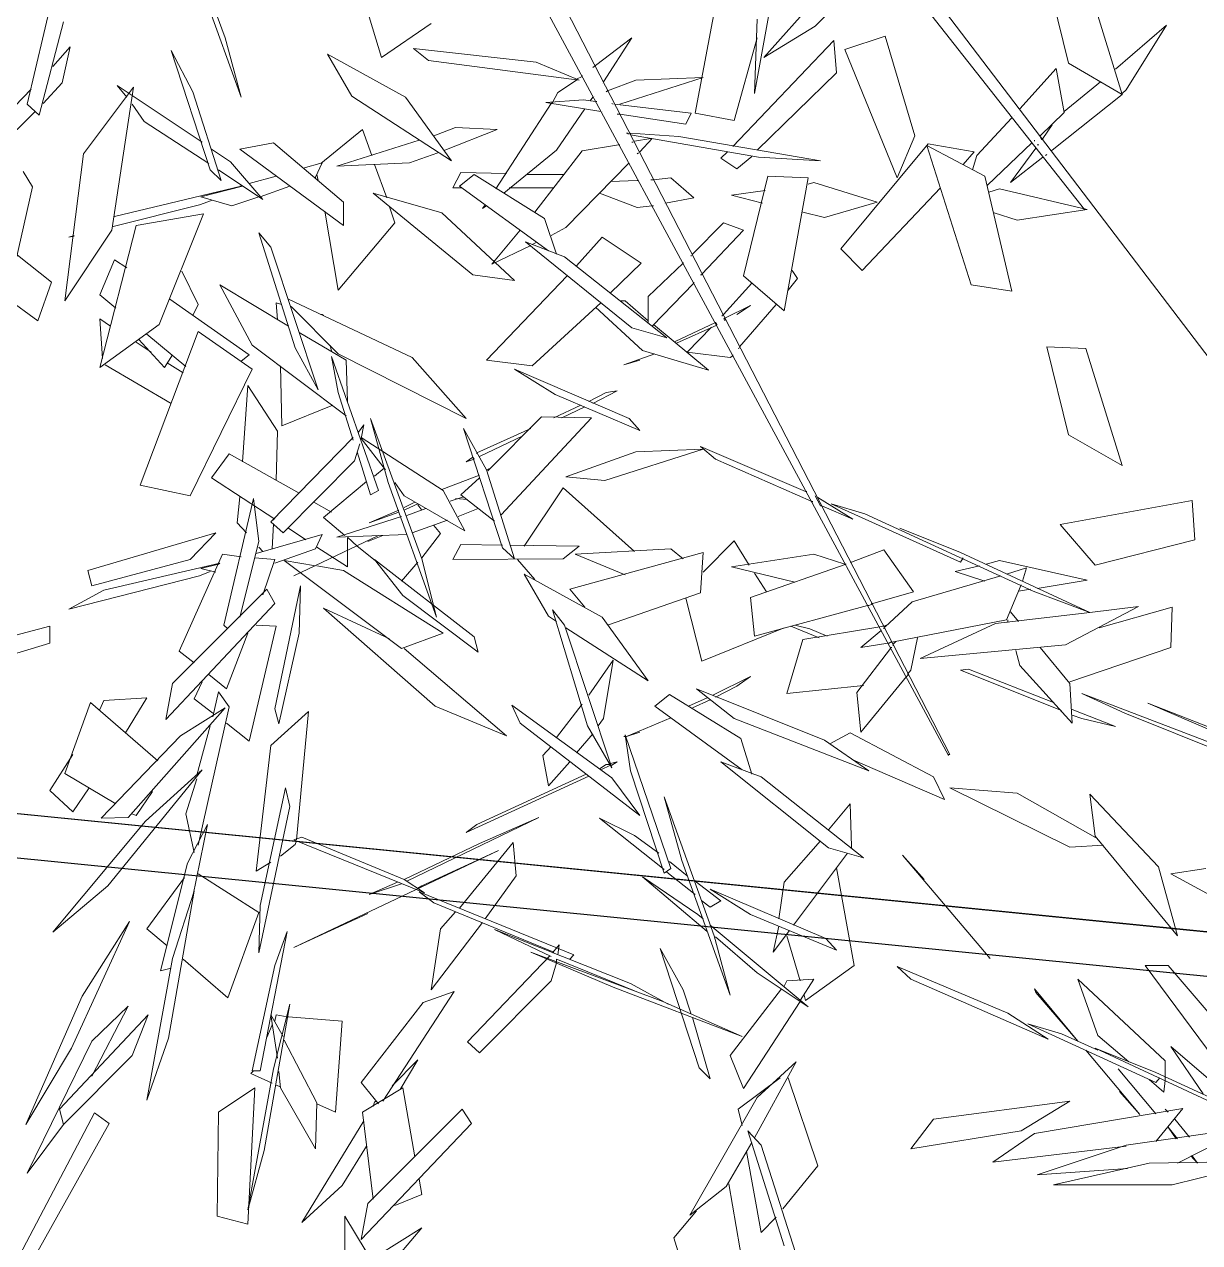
# Model space of a CAD drawing. Header units: metres. Extents: x 42 to 199, y -121 to 268.
# Drawn here: x 81.3344 to 81.7355, y -81.5068 to -81.0911 of the extents above; entities that cross this region are included whole.
import ezdxf

# ---------------------------------------------------------------- set-up
doc = ezdxf.new("R2010")
doc.units = ezdxf.units.M
doc.header["$LTSCALE"] = 0.3
doc.layers.get('0').update_dxf_attribs({"color": 8})
for name, color, linetype in [('A-ELEVATION 3', 8, 'Continuous'), ('A-Site Boundary', 8, 'Continuous'), ('A-Wall-Full', 8, 'Continuous'), ('A-Wall-Plst', 8, 'Continuous')]:
    doc.layers.add(name, color=color, linetype=linetype)
for name, color, linetype, lineweight in [('A-Hatch', 8, 'Continuous', 9), ('A-LANDSCAPE', 8, 'Continuous', 5), ('DA HOUSE ARCH LAYOUT', 8, 'Continuous', 9)]:
    doc.layers.add(name, color=color, linetype=linetype, lineweight=lineweight)

# ---------------------------------------------------------------- blocks, each defined once
blk = doc.blocks.new('zw$195B-flat-1-flat-1-flat-1-flat-1-flat-1-flat-1')
at = {"layer": 'A-Site Boundary', "color": 8, "ltscale": 0.6}
blk.add_lwpolyline([(30.7198, 5.17804), (30.02746, -1.78642), (29.36946, -8.40555), (28.85196, -13.61123), (28.71462, -14.99285), (28.50631, -17.08827), (28.29041, -19.26011), (28.15672, -20.60494), (28.03418, -21.83759), (27.74392, -24.75748), (27.43355, -27.87956), (27.2583, -29.64247), (26.94547, -32.78935), (26.61948, -36.06862), (26.31954, -39.08585), (-6.72172, -34.54803), (-6.36729, -30.48613), (-5.69093, -22.73467), (-5.04149, -15.2918), (-4.32203, -7.04643), (-3.71863, -0.1311), (-3.22258, 5.55382)], dxfattribs=at)
blk = doc.blocks.new('02PTRX29')
at = {"color": 8, "linetype": 'Continuous', "transparency": 33554572}
for p, q in [((-0.16889, -0.31994), (-0.08179, -0.1508)), ((-0.07704, -0.15016), (-0.1687, -0.32006)), ((-0.0668, -0.21898), (-0.05958, -0.19937)), ((-0.16168, -0.20545), (-0.14991, -0.21734)), ((-0.16116, -0.20596), (-0.22221, -0.28616)), ((-0.15978, -0.20747), (-0.18786, -0.24315)), ((-0.1427, -0.22177), (-0.15655, -0.20621)), ((-0.13302, -0.22961), (-0.1372, -0.20734)), ((-0.06224, -0.20836), (-0.06907, -0.22733)), ((-0.19318, -0.22695), (-0.18805, -0.21038)), ((-0.18255, -0.21013), (-0.18559, -0.22253)), ((-0.0389, -0.22834), (-0.04308, -0.21063)), ((-0.08881, -0.22177), (-0.08577, -0.21152)), ((-0.14384, -0.21329), (-0.14137, -0.22683)), ((-0.19944, -0.21721), (-0.19223, -0.22341)), ((-0.19944, -0.21721), (-0.19374, -0.22632)), ((-0.14991, -0.21734), (-0.1427, -0.22177)), ((-0.14137, -0.22683), (-0.14175, -0.21633)), ((-0.09583, -0.21696), (-0.08881, -0.22177)), ((-0.04402, -0.21671), (-0.04061, -0.22986)), ((-0.16395, -0.23277), (-0.15978, -0.21873)), ((-0.15978, -0.21873), (-0.15409, -0.22063)), ((-0.15257, -0.21936), (-0.15295, -0.22392)), ((-0.13834, -0.23429), (-0.15257, -0.21936)), ((-0.13852, -0.23062), (-0.14175, -0.21898)), ((-0.1241, -0.21898), (-0.11898, -0.2229)), ((-0.12012, -0.22518), (-0.1241, -0.21898)), ((-0.06907, -0.22733), (-0.0668, -0.21898)), ((-0.15409, -0.22063), (-0.16149, -0.23872)), ((-0.11063, -0.2224), (-0.09336, -0.2205)), ((-0.09336, -0.2205), (-0.09545, -0.22215)), ((-0.09222, -0.22733), (-0.08122, -0.22126)), ((-0.08463, -0.22721), (-0.08122, -0.22126)), ((-0.06471, -0.23758), (-0.05921, -0.22075)), ((-0.06224, -0.22657), (-0.05921, -0.22075)), ((-0.04251, -0.22303), (-0.04497, -0.22025)), ((-0.04497, -0.22025), (-0.04383, -0.22531)), ((-0.18559, -0.22253), (-0.19318, -0.22695)), ((-0.11898, -0.2229), (-0.11879, -0.22303)), ((-0.11879, -0.22303), (-0.1186, -0.22316)), ((-0.1167, -0.22493), (-0.09545, -0.22215)), ((-0.1167, -0.22493), (-0.11063, -0.2224)), ((-0.18388, -0.22328), (-0.18502, -0.22948)), ((-0.17875, -0.22898), (-0.18388, -0.22328)), ((-0.15295, -0.22392), (-0.14175, -0.2348)), ((-0.1224, -0.22834), (-0.13416, -0.22455)), ((-0.13416, -0.22455), (-0.12467, -0.22493)), ((-0.11708, -0.2243), (-0.11708, -0.2243)), ((-0.11708, -0.2243), (-0.11708, -0.22442)), ((-0.11708, -0.22442), (-0.11632, -0.2248)), ((-0.11632, -0.2248), (-0.11632, -0.22493)), ((-0.19374, -0.22632), (-0.19318, -0.22683)), ((-0.18502, -0.22936), (-0.19014, -0.22518)), ((-0.12467, -0.22493), (-0.12069, -0.22645)), ((-0.12069, -0.22645), (-0.1205, -0.22657)), ((-0.11993, -0.22543), (-0.11993, -0.22543)), ((-0.11632, -0.22493), (-0.11367, -0.2267)), ((-0.05161, -0.22569), (-0.06357, -0.23366)), ((-0.04687, -0.2353), (-0.05389, -0.22594)), ((-0.05086, -0.24606), (-0.05389, -0.22594)), ((-0.05161, -0.22569), (-0.05294, -0.22733)), ((-0.04118, -0.22822), (-0.04383, -0.22531)), ((-0.03207, -0.23391), (-0.03947, -0.22619)), ((-0.19318, -0.22683), (-0.19318, -0.22695)), ((-0.19318, -0.22695), (-0.18331, -0.2348)), ((-0.12145, -0.22834), (-0.12126, -0.22822)), ((-0.1205, -0.22657), (-0.1205, -0.22657)), ((-0.11196, -0.22809), (-0.11974, -0.22936)), ((-0.11917, -0.22797), (-0.11917, -0.22797)), ((-0.11917, -0.22797), (-0.11898, -0.22797)), ((-0.11898, -0.22797), (-0.11727, -0.22771)), ((-0.11879, -0.22721), (-0.11879, -0.22721)), ((-0.11822, -0.22784), (-0.1186, -0.22733)), ((-0.11727, -0.22771), (-0.11196, -0.22809)), ((-0.11367, -0.2267), (-0.11291, -0.22809)), ((-0.11291, -0.22809), (-0.11272, -0.22822)), ((-0.11272, -0.22822), (-0.10494, -0.24024)), ((-0.08463, -0.22721), (-0.09868, -0.23631)), ((-0.09868, -0.23631), (-0.09222, -0.22733)), ((-0.06623, -0.2391), (-0.06224, -0.22657)), ((-0.18502, -0.22948), (-0.1816, -0.23277)), ((-0.17875, -0.2291), (-0.17875, -0.22898)), ((-0.17875, -0.2291), (-0.17875, -0.2291)), ((-0.17799, -0.22986), (-0.17799, -0.22986)), ((-0.13852, -0.23062), (-0.13302, -0.22961)), ((-0.12164, -0.22834), (-0.13245, -0.22961)), ((-0.13245, -0.22961), (-0.13169, -0.23113)), ((-0.13169, -0.23113), (-0.1224, -0.22974)), ((-0.1224, -0.22974), (-0.12221, -0.22974)), ((-0.12221, -0.22974), (-0.12202, -0.22974)), ((-0.11993, -0.22936), (-0.11993, -0.22936)), ((-0.11348, -0.2348), (-0.11746, -0.22898)), ((-0.0537, -0.22834), (-0.05541, -0.23075)), ((-0.04061, -0.22986), (-0.0389, -0.22834)), ((-0.04004, -0.22936), (-0.03378, -0.23556)), ((-0.18198, -0.23315), (-0.18331, -0.23125)), ((-0.17268, -0.23556), (-0.17762, -0.23024)), ((-0.10513, -0.23189), (-0.09924, -0.23163)), ((-0.09924, -0.23163), (-0.09621, -0.23277)), ((-0.06452, -0.23669), (-0.05541, -0.23075)), ((-0.18198, -0.23328), (-0.18198, -0.23315)), ((-0.18179, -0.23328), (-0.18198, -0.23328)), ((-0.1816, -0.2329), (-0.18179, -0.23328)), ((-0.1816, -0.23277), (-0.1816, -0.2329)), ((-0.16149, -0.23872), (-0.16395, -0.23277)), ((-0.13074, -0.2329), (-0.15067, -0.23631)), ((-0.14194, -0.23581), (-0.12391, -0.23265)), ((-0.12391, -0.23239), (-0.13074, -0.2329)), ((-0.12695, -0.23315), (-0.12524, -0.23505)), ((-0.12676, -0.23315), (-0.12448, -0.23353)), ((-0.12391, -0.23265), (-0.12391, -0.23239)), ((-0.12372, -0.23252), (-0.12353, -0.23252)), ((-0.12353, -0.23252), (-0.12353, -0.23239)), ((-0.12353, -0.23239), (-0.12334, -0.23239)), ((-0.09773, -0.2348), (-0.10513, -0.23189)), ((-0.08615, -0.23189), (-0.08748, -0.23556)), ((-0.08027, -0.23669), (-0.08615, -0.23189)), ((-0.18331, -0.2348), (-0.18312, -0.23492)), ((-0.18312, -0.23492), (-0.18312, -0.23492)), ((-0.18141, -0.23404), (-0.18122, -0.23404)), ((-0.18103, -0.23454), (-0.17743, -0.23935)), ((-0.18084, -0.23353), (-0.18084, -0.2334)), ((-0.18046, -0.23378), (-0.1742, -0.23973)), ((-0.17382, -0.23847), (-0.16566, -0.23416)), ((-0.1723, -0.23505), (-0.16585, -0.23391)), ((-0.17078, -0.23682), (-0.1723, -0.23505)), ((-0.16566, -0.23416), (-0.17192, -0.25377)), ((-0.16585, -0.23391), (-0.15352, -0.24871)), ((-0.13663, -0.23593), (-0.13758, -0.23505)), ((-0.1241, -0.23366), (-0.12429, -0.23366)), ((-0.12221, -0.23404), (-0.1224, -0.23404)), ((-0.1224, -0.23404), (-0.1224, -0.23404)), ((-0.11708, -0.23492), (-0.12221, -0.23404)), ((-0.11044, -0.24353), (-0.11708, -0.23492)), ((-0.10608, -0.24087), (-0.11348, -0.2348)), ((-0.09412, -0.2334), (-0.08255, -0.23707)), ((-0.08349, -0.24213), (-0.07363, -0.23378)), ((-0.06888, -0.23467), (-0.08349, -0.24542)), ((-0.07363, -0.23378), (-0.06888, -0.23467)), ((-0.0649, -0.23467), (-0.06755, -0.23644)), ((-0.18255, -0.23543), (-0.18236, -0.23556)), ((-0.18198, -0.23581), (-0.17743, -0.23935)), ((-0.17211, -0.23758), (-0.17268, -0.23556)), ((-0.14194, -0.23581), (-0.15067, -0.23631)), ((-0.14099, -0.23568), (-0.1389, -0.23745)), ((-0.1389, -0.23745), (-0.13663, -0.23593)), ((-0.12486, -0.2353), (-0.12505, -0.23518)), ((-0.12372, -0.23657), (-0.1148, -0.24568)), ((-0.12372, -0.23657), (-0.12372, -0.23657)), ((-0.09279, -0.23657), (-0.09678, -0.23518)), ((-0.08255, -0.23707), (-0.09279, -0.23657)), ((-0.08046, -0.23657), (-0.07951, -0.23859)), ((-0.08046, -0.23657), (-0.0778, -0.23733)), ((-0.06755, -0.23644), (-0.07211, -0.24175)), ((-0.04687, -0.2353), (-0.04421, -0.25605)), ((-0.17382, -0.23847), (-0.17762, -0.25466)), ((-0.14896, -0.23872), (-0.14327, -0.23847)), ((-0.13985, -0.25251), (-0.14327, -0.23847)), ((-0.11462, -0.23821), (-0.1093, -0.23821)), ((-0.1019, -0.23821), (-0.11177, -0.24441)), ((-0.1, -0.23796), (-0.10646, -0.23809)), ((-0.09981, -0.23986), (-0.1019, -0.23821)), ((-0.09886, -0.24011), (-0.1, -0.23796)), ((-0.08786, -0.23682), (-0.08957, -0.2415)), ((-0.07989, -0.2391), (-0.0797, -0.23821)), ((-0.07021, -0.23948), (-0.07401, -0.23847)), ((-0.07211, -0.24175), (-0.06585, -0.23758)), ((-0.06471, -0.23758), (-0.06623, -0.2391)), ((-0.03966, -0.23998), (-0.03833, -0.23783)), ((-0.17591, -0.24024), (-0.18824, -0.24315)), ((-0.17591, -0.24024), (-0.17439, -0.24074)), ((-0.15655, -0.25175), (-0.16756, -0.24011)), ((-0.15864, -0.24213), (-0.14972, -0.23935)), ((-0.14972, -0.23935), (-0.14896, -0.2396)), ((-0.14555, -0.25744), (-0.14896, -0.23872)), ((-0.13283, -0.2415), (-0.12961, -0.23872)), ((-0.12961, -0.23872), (-0.12714, -0.23897)), ((-0.12714, -0.23897), (-0.12695, -0.23897)), ((-0.12695, -0.23897), (-0.12676, -0.23897)), ((-0.12505, -0.2391), (-0.12505, -0.2391)), ((-0.12505, -0.2391), (-0.12486, -0.2391)), ((-0.12486, -0.2391), (-0.12107, -0.23922)), ((-0.10683, -0.24011), (-0.1131, -0.24011)), ((-0.11234, -0.24897), (-0.09981, -0.23986)), ((-0.10494, -0.24011), (-0.10494, -0.24011)), ((-0.10019, -0.24011), (-0.09886, -0.24011)), ((-0.07951, -0.23859), (-0.07951, -0.23872)), ((-0.0759, -0.23986), (-0.07173, -0.24137)), ((-0.06338, -0.24137), (-0.06926, -0.23986)), ((-0.06926, -0.23986), (-0.06907, -0.23986)), ((-0.06907, -0.23986), (-0.05124, -0.24416)), ((-0.06888, -0.23986), (-0.06907, -0.23986)), ((-0.03966, -0.23998), (-0.0353, -0.25934)), ((-0.14289, -0.24049), (-0.13815, -0.24112)), ((-0.13815, -0.24112), (-0.14251, -0.24226)), ((-0.13283, -0.2415), (-0.12885, -0.24226)), ((-0.11955, -0.24087), (-0.12486, -0.24289)), ((-0.08767, -0.24087), (-0.10171, -0.25238)), ((-0.09735, -0.24365), (-0.08767, -0.24087)), ((-0.07173, -0.24137), (-0.07154, -0.24137)), ((-0.07154, -0.24137), (-0.06774, -0.24264)), ((-0.06774, -0.24264), (-0.06338, -0.24137)), ((-0.0649, -0.24188), (-0.06319, -0.24251)), ((-0.18824, -0.24315), (-0.17837, -0.24466)), ((-0.17837, -0.24466), (-0.17515, -0.24365)), ((-0.15124, -0.24428), (-0.15864, -0.24213)), ((-0.1482, -0.24353), (-0.15124, -0.24428)), ((-0.12866, -0.24226), (-0.12866, -0.24226)), ((-0.12695, -0.24264), (-0.12714, -0.24264)), ((-0.12486, -0.24289), (-0.12695, -0.24264)), ((-0.10759, -0.25314), (-0.09735, -0.24365)), ((-0.10361, -0.24264), (-0.10304, -0.24302)), ((-0.10304, -0.24302), (-0.10342, -0.24251)), ((-0.08995, -0.24277), (-0.09071, -0.24504)), ((-0.08349, -0.24213), (-0.08349, -0.24542)), ((-0.08274, -0.25453), (-0.08084, -0.2434)), ((-0.05105, -0.24555), (-0.06319, -0.24251)), ((-0.13701, -0.24504), (-0.13985, -0.24606)), ((-0.13701, -0.24504), (-0.13264, -0.24947)), ((-0.11177, -0.24441), (-0.11348, -0.24947)), ((-0.09071, -0.24504), (-0.08274, -0.25453)), ((-0.06376, -0.24378), (-0.05427, -0.24542)), ((-0.06376, -0.24378), (-0.0575, -0.25934)), ((-0.13397, -0.25225), (-0.13985, -0.24606)), ((-0.11993, -0.24707), (-0.12543, -0.25074)), ((-0.11993, -0.24707), (-0.11632, -0.25112)), ((-0.1148, -0.24568), (-0.11272, -0.24681)), ((-0.10437, -0.25086), (-0.10835, -0.24606)), ((-0.07666, -0.26263), (-0.07154, -0.24643)), ((-0.07154, -0.24643), (-0.07325, -0.24846)), ((-0.04915, -0.26541), (-0.05427, -0.24542)), ((-0.04421, -0.25605), (-0.05086, -0.24606)), ((-0.04554, -0.24681), (-0.04478, -0.24707)), ((-0.04554, -0.24694), (-0.04478, -0.24707)), ((-0.15352, -0.24871), (-0.15655, -0.25175)), ((-0.1241, -0.25984), (-0.10911, -0.2477)), ((-0.10911, -0.2477), (-0.11462, -0.24985)), ((-0.11063, -0.24783), (-0.11006, -0.24808)), ((-0.10987, -0.24821), (-0.10437, -0.25086)), ((-0.07325, -0.24846), (-0.07989, -0.26857)), ((-0.13245, -0.24972), (-0.13245, -0.2496)), ((-0.11462, -0.24985), (-0.12904, -0.26124)), ((-0.05124, -0.25023), (-0.05294, -0.25137)), ((-0.04915, -0.25516), (-0.05124, -0.25023)), ((-0.03757, -0.2496), (-0.04232, -0.25339)), ((-0.14668, -0.25175), (-0.14744, -0.25289)), ((-0.13397, -0.25238), (-0.13397, -0.25225)), ((-0.13131, -0.25074), (-0.13131, -0.25061)), ((-0.12638, -0.25542), (-0.13131, -0.25074)), ((-0.12107, -0.25491), (-0.12543, -0.25074)), ((-0.06072, -0.25187), (-0.063, -0.25656)), ((-0.17192, -0.25377), (-0.17762, -0.25466)), ((-0.14744, -0.25289), (-0.14612, -0.25453)), ((-0.13985, -0.25251), (-0.14555, -0.25744)), ((-0.13701, -0.25795), (-0.14099, -0.25352)), ((-0.13378, -0.25238), (-0.13397, -0.25238)), ((-0.13283, -0.25352), (-0.13283, -0.25339)), ((-0.13283, -0.25339), (-0.13283, -0.25339)), ((-0.12695, -0.25959), (-0.13283, -0.25352)), ((-0.11499, -0.25251), (-0.10361, -0.2644)), ((-0.10171, -0.25238), (-0.10759, -0.25314)), ((-0.06604, -0.25377), (-0.07571, -0.25959)), ((-0.07059, -0.26225), (-0.06604, -0.25377)), ((-0.04232, -0.25339), (-0.04042, -0.25883)), ((-0.12638, -0.25542), (-0.12638, -0.25921)), ((-0.05142, -0.25706), (-0.04915, -0.25516)), ((-0.04042, -0.25883), (-0.03605, -0.25567)), ((-0.14441, -0.25656), (-0.13928, -0.2625)), ((-0.1372, -0.25845), (-0.1408, -0.25668)), ((-0.1408, -0.25668), (-0.1389, -0.25795)), ((-0.12638, -0.25883), (-0.12315, -0.25605)), ((-0.11898, -0.25694), (-0.12562, -0.26301)), ((-0.12315, -0.25605), (-0.12258, -0.25605)), ((-0.11006, -0.26516), (-0.11974, -0.2563)), ((-0.09317, -0.26402), (-0.07571, -0.2558)), ((-0.07609, -0.25681), (-0.08274, -0.26351)), ((-0.07609, -0.25694), (-0.07609, -0.25694)), ((-0.07477, -0.25656), (-0.07401, -0.2563)), ((-0.07401, -0.2563), (-0.0742, -0.25871)), ((-0.05902, -0.2558), (-0.07021, -0.26364)), ((-0.06224, -0.25807), (-0.063, -0.25656)), ((-0.13701, -0.25858), (-0.1372, -0.25845)), ((-0.1372, -0.25883), (-0.1372, -0.25858)), ((-0.1372, -0.25858), (-0.13701, -0.25858)), ((-0.1372, -0.25883), (-0.1372, -0.25883)), ((-0.13682, -0.25807), (-0.13701, -0.25795)), ((-0.13682, -0.2582), (-0.13682, -0.25807)), ((-0.13606, -0.25934), (-0.13587, -0.25909)), ((-0.13587, -0.25909), (-0.13587, -0.25909)), ((-0.13587, -0.25909), (-0.13018, -0.26174)), ((-0.08065, -0.25807), (-0.08046, -0.25795)), ((-0.08046, -0.25795), (-0.08027, -0.25795)), ((-0.04915, -0.25858), (-0.05067, -0.25959)), ((-0.04953, -0.26415), (-0.04915, -0.25858)), ((-0.13606, -0.25947), (-0.13606, -0.25934)), ((-0.13606, -0.25934), (-0.13606, -0.25934)), ((-0.13037, -0.262), (-0.13606, -0.25947)), ((-0.1353, -0.25972), (-0.13188, -0.26326)), ((-0.13492, -0.26579), (-0.12714, -0.25934)), ((-0.1241, -0.25984), (-0.12904, -0.26124)), ((-0.07723, -0.26048), (-0.08387, -0.2644)), ((-0.063, -0.26035), (-0.07059, -0.26566)), ((-0.05484, -0.28198), (-0.063, -0.26035)), ((-0.06129, -0.26528), (-0.05579, -0.26073)), ((-0.0575, -0.25934), (-0.04915, -0.26541)), ((-0.18805, -0.26275), (-0.18255, -0.2625)), ((-0.18255, -0.2625), (-0.18559, -0.2749)), ((-0.08387, -0.27224), (-0.07059, -0.26225)), ((-0.08179, -0.26313), (-0.0816, -0.26225)), ((-0.05826, -0.26541), (-0.05465, -0.26149)), ((-0.05427, -0.26187), (-0.05636, -0.26326)), ((-0.19318, -0.2792), (-0.18805, -0.26275)), ((-0.13928, -0.26263), (-0.13909, -0.26275)), ((-0.13834, -0.26364), (-0.13834, -0.26364)), ((-0.13834, -0.26364), (-0.13834, -0.26377)), ((-0.13834, -0.26377), (-0.13796, -0.26402)), ((-0.13796, -0.26402), (-0.13188, -0.26326)), ((-0.12562, -0.26301), (-0.13492, -0.26579)), ((-0.12296, -0.26503), (-0.12733, -0.26351)), ((-0.08274, -0.26351), (-0.10076, -0.27262)), ((-0.10076, -0.27262), (-0.09317, -0.26402)), ((-0.08179, -0.26389), (-0.08843, -0.28274)), ((-0.08274, -0.26895), (-0.08179, -0.26389)), ((-0.07666, -0.26263), (-0.07989, -0.26857)), ((-0.07021, -0.26364), (-0.06907, -0.26453)), ((-0.05826, -0.26541), (-0.05939, -0.26364)), ((-0.12524, -0.2644), (-0.12296, -0.26503)), ((-0.10759, -0.26566), (-0.12372, -0.27262)), ((-0.11329, -0.26921), (-0.10759, -0.26566)), ((-0.10361, -0.2644), (-0.11006, -0.26516)), ((-0.08387, -0.2644), (-0.08406, -0.27022)), ((-0.07458, -0.26516), (-0.07477, -0.27363)), ((-0.07059, -0.26566), (-0.06186, -0.2835)), ((-0.06091, -0.26617), (-0.05864, -0.26478)), ((-0.05921, -0.27047), (-0.04991, -0.26503)), ((-0.12524, -0.27427), (-0.11329, -0.26921)), ((-0.1205, -0.26895), (-0.12202, -0.2687)), ((-0.12202, -0.2687), (-0.1186, -0.27047)), ((-0.11803, -0.27022), (-0.1205, -0.26895)), ((-0.08482, -0.27566), (-0.08274, -0.26895)), ((-0.0742, -0.27439), (-0.07002, -0.26794)), ((-0.07002, -0.26794), (-0.06926, -0.27869)), ((-0.11424, -0.2725), (-0.11746, -0.27098)), ((-0.1131, -0.2725), (-0.11689, -0.27072)), ((-0.07477, -0.27363), (-0.08198, -0.27072)), ((-0.12524, -0.27427), (-0.12372, -0.27262)), ((-0.11139, -0.27237), (-0.11841, -0.2725)), ((-0.11841, -0.2725), (-0.1057, -0.28616)), ((-0.1038, -0.27996), (-0.11139, -0.27237)), ((-0.08729, -0.27262), (-0.0945, -0.29236)), ((-0.08976, -0.2816), (-0.08729, -0.27262)), ((-0.10228, -0.27743), (-0.10987, -0.27401)), ((-0.10038, -0.27401), (-0.10589, -0.29084)), ((-0.10361, -0.27983), (-0.10038, -0.27401)), ((-0.08634, -0.27351), (-0.08596, -0.27541)), ((-0.08558, -0.27452), (-0.08634, -0.27351)), ((-0.07401, -0.28135), (-0.0742, -0.27439)), ((-0.18559, -0.2749), (-0.19318, -0.2792)), ((-0.10873, -0.27503), (-0.10266, -0.27794)), ((-0.09754, -0.28274), (-0.08596, -0.27528)), ((-0.08596, -0.27541), (-0.08938, -0.27983)), ((-0.08501, -0.27857), (-0.08577, -0.27616)), ((-0.08482, -0.27528), (-0.07325, -0.28717)), ((-0.13378, -0.27654), (-0.14858, -0.28287)), ((-0.13587, -0.27831), (-0.13378, -0.27654)), ((-0.12031, -0.28135), (-0.13416, -0.27692)), ((-0.13416, -0.27692), (-0.12467, -0.2773)), ((-0.12467, -0.2773), (-0.1148, -0.28084)), ((-0.10228, -0.27756), (-0.10228, -0.27743)), ((-0.08729, -0.28337), (-0.08539, -0.2773)), ((-0.07723, -0.28312), (-0.06736, -0.27756)), ((-0.06736, -0.27756), (-0.0649, -0.28097)), ((-0.14934, -0.28426), (-0.13587, -0.27831)), ((-0.10361, -0.27983), (-0.10418, -0.27958)), ((-0.1019, -0.27831), (-0.10171, -0.27806)), ((-0.10076, -0.27869), (-0.1019, -0.27831)), ((-0.10171, -0.27806), (-0.10076, -0.27869)), ((-0.08919, -0.27958), (-0.08786, -0.28072)), ((-0.07496, -0.28869), (-0.08501, -0.27857)), ((-0.1148, -0.28084), (-0.12031, -0.28135)), ((-0.10759, -0.29236), (-0.10361, -0.27983)), ((-0.10266, -0.28059), (-0.09735, -0.28262)), ((-0.10266, -0.28097), (-0.1, -0.28337)), ((-0.0649, -0.28097), (-0.07382, -0.28679)), ((-0.14858, -0.28287), (-0.14877, -0.28287)), ((-0.14877, -0.28287), (-0.14877, -0.28287)), ((-0.12448, -0.29134), (-0.11443, -0.28236)), ((-0.11443, -0.28236), (-0.10892, -0.29059)), ((-0.09754, -0.28274), (-0.10057, -0.28844)), ((-0.09659, -0.30058), (-0.08976, -0.2816)), ((-0.09203, -0.2835), (-0.09071, -0.2816)), ((-0.08843, -0.28274), (-0.08729, -0.28337)), ((-0.08672, -0.28148), (-0.08065, -0.28654)), ((-0.06186, -0.2835), (-0.05484, -0.28198)), ((-0.20342, -0.2897), (-0.20304, -0.28413)), ((-0.20304, -0.28413), (-0.18445, -0.28755)), ((-0.15219, -0.28464), (-0.1704, -0.29286)), ((-0.15693, -0.28603), (-0.15219, -0.28464)), ((-0.15029, -0.28375), (-0.15522, -0.28679)), ((-0.15067, -0.28489), (-0.14991, -0.2835)), ((-0.14953, -0.28426), (-0.14953, -0.28439)), ((-0.14953, -0.28439), (-0.14934, -0.28426)), ((-0.1, -0.28337), (-0.10475, -0.28704)), ((-0.09924, -0.28388), (-0.10095, -0.28401)), ((-0.09203, -0.2835), (-0.10057, -0.28844)), ((-0.09849, -0.28426), (-0.10038, -0.28363)), ((-0.0945, -0.28553), (-0.09393, -0.28477)), ((-0.09222, -0.2854), (-0.09393, -0.28464)), ((-0.09355, -0.28439), (-0.09203, -0.28515)), ((-0.08179, -0.28578), (-0.07932, -0.28439)), ((-0.07078, -0.28388), (-0.07154, -0.28995)), ((-0.06661, -0.30172), (-0.07078, -0.28388)), ((-0.06888, -0.28363), (-0.0685, -0.2873)), ((-0.15693, -0.28603), (-0.18065, -0.29691)), ((-0.15522, -0.28679), (-0.15086, -0.28489)), ((-0.15086, -0.28489), (-0.15067, -0.28489)), ((-0.09962, -0.28641), (-0.10247, -0.28527)), ((-0.09241, -0.28628), (-0.09507, -0.28527)), ((-0.09203, -0.28553), (-0.09222, -0.2854)), ((-0.08255, -0.28932), (-0.09165, -0.28641)), ((-0.0871, -0.2873), (-0.09127, -0.28553)), ((-0.0871, -0.2873), (-0.09127, -0.28578)), ((-0.08065, -0.28654), (-0.08368, -0.28907)), ((-0.18445, -0.28755), (-0.18938, -0.29324)), ((-0.1704, -0.29147), (-0.16187, -0.28806)), ((-0.09811, -0.28692), (-0.09317, -0.28869)), ((-0.09621, -0.28768), (-0.09716, -0.28881)), ((-0.07571, -0.28806), (-0.07818, -0.2897)), ((-0.07325, -0.28717), (-0.07496, -0.28869)), ((-0.07363, -0.28666), (-0.07363, -0.28692)), ((-0.07344, -0.29097), (-0.07363, -0.28742)), ((-0.06983, -0.28869), (-0.0685, -0.2873)), ((-0.18938, -0.29324), (-0.20342, -0.2897)), ((-0.14061, -0.29324), (-0.13852, -0.28983)), ((-0.13416, -0.29425), (-0.13852, -0.28983)), ((-0.0945, -0.29223), (-0.09716, -0.28881)), ((-0.09241, -0.28894), (-0.08255, -0.28932)), ((-0.08691, -0.28995), (-0.089, -0.28907)), ((-0.07647, -0.29476), (-0.08843, -0.28907)), ((-0.08406, -0.28932), (-0.08539, -0.29059)), ((-0.08406, -0.2935), (-0.08406, -0.28945)), ((-0.07116, -0.2916), (-0.08046, -0.28894)), ((-0.08046, -0.28894), (-0.07951, -0.29097)), ((-0.07154, -0.28995), (-0.06888, -0.30058)), ((-0.06547, -0.28869), (-0.06186, -0.29248)), ((-0.04744, -0.294), (-0.06547, -0.28869)), ((-0.18862, -0.29995), (-0.1704, -0.29147)), ((-0.16376, -0.29704), (-0.15959, -0.29109)), ((-0.15959, -0.29109), (-0.15503, -0.29286)), ((-0.14972, -0.29172), (-0.15409, -0.29312)), ((-0.13815, -0.2935), (-0.14972, -0.29172)), ((-0.11537, -0.29666), (-0.13416, -0.29147)), ((-0.13416, -0.29147), (-0.13378, -0.29716)), ((-0.13131, -0.29236), (-0.12961, -0.29097)), ((-0.11613, -0.29172), (-0.12961, -0.29097)), ((-0.12315, -0.29463), (-0.11613, -0.29172)), ((-0.10702, -0.29046), (-0.1167, -0.29059)), ((-0.1167, -0.29059), (-0.11443, -0.29236)), ((-0.10589, -0.29084), (-0.10759, -0.29236)), ((-0.1, -0.29033), (-0.10589, -0.29046)), ((-0.09886, -0.29248), (-0.1, -0.29033)), ((-0.08558, -0.29071), (-0.08824, -0.29286)), ((-0.08539, -0.29059), (-0.08558, -0.29071)), ((-0.0797, -0.29071), (-0.08406, -0.2935)), ((-0.07951, -0.29097), (-0.07382, -0.29299)), ((-0.07154, -0.29071), (-0.07211, -0.29134)), ((-0.06907, -0.2921), (-0.06642, -0.29172)), ((-0.06642, -0.29172), (-0.06034, -0.30539)), ((-0.17591, -0.29261), (-0.18824, -0.29539)), ((-0.17401, -0.29312), (-0.17591, -0.29261)), ((-0.16965, -0.29413), (-0.17306, -0.29337)), ((-0.17078, -0.29223), (-0.1704, -0.29286)), ((-0.15503, -0.29286), (-0.15484, -0.29286)), ((-0.15484, -0.29286), (-0.15484, -0.29286)), ((-0.1408, -0.2978), (-0.15427, -0.29312)), ((-0.15409, -0.29312), (-0.15427, -0.29312)), ((-0.15427, -0.29312), (-0.15427, -0.29312)), ((-0.11443, -0.29236), (-0.09886, -0.29248)), ((-0.10797, -0.29248), (-0.11044, -0.29527)), ((-0.08786, -0.29248), (-0.1019, -0.30336)), ((-0.0945, -0.29236), (-0.09659, -0.30058)), ((-0.09393, -0.29286), (-0.09165, -0.29552)), ((-0.09184, -0.29754), (-0.08786, -0.29248)), ((-0.09165, -0.30501), (-0.07514, -0.29261)), ((-0.08349, -0.294), (-0.0797, -0.29337)), ((-0.07951, -0.29337), (-0.07514, -0.29261)), ((-0.07382, -0.29248), (-0.07097, -0.29223)), ((-0.07382, -0.29248), (-0.07211, -0.29742)), ((-0.04972, -0.29678), (-0.06604, -0.29299)), ((-0.06604, -0.29299), (-0.06585, -0.29312)), ((-0.06585, -0.29312), (-0.06338, -0.29375)), ((-0.06186, -0.29248), (-0.04801, -0.29615)), ((-0.17913, -0.29552), (-0.1797, -0.29362)), ((-0.17686, -0.29451), (-0.1797, -0.29362)), ((-0.1761, -0.29476), (-0.16357, -0.29843)), ((-0.17382, -0.29552), (-0.16965, -0.29413)), ((-0.14706, -0.29565), (-0.13815, -0.2935)), ((-0.14137, -0.29438), (-0.14308, -0.29704)), ((-0.11993, -0.30058), (-0.10892, -0.29451)), ((-0.10892, -0.29451), (-0.11234, -0.30045)), ((-0.08349, -0.294), (-0.09754, -0.30286)), ((-0.06338, -0.29375), (-0.06547, -0.29425)), ((-0.06471, -0.29413), (-0.06319, -0.29476)), ((-0.06319, -0.29476), (-0.04478, -0.29944)), ((-0.04801, -0.29615), (-0.04744, -0.294)), ((-0.18824, -0.29539), (-0.18122, -0.29653)), ((-0.18027, -0.29666), (-0.17856, -0.29691)), ((-0.17686, -0.30096), (-0.17894, -0.29603)), ((-0.11537, -0.29666), (-0.11746, -0.29919)), ((-0.07382, -0.31348), (-0.07742, -0.29615)), ((-0.07742, -0.29615), (-0.07723, -0.30286)), ((-0.07268, -0.29666), (-0.07382, -0.29868)), ((-0.07268, -0.29666), (-0.05939, -0.30994)), ((-0.04972, -0.29678), (-0.04478, -0.29944)), ((-0.18065, -0.29691), (-0.18862, -0.29995)), ((-0.15807, -0.29868), (-0.16376, -0.29704)), ((-0.16357, -0.29843), (-0.15978, -0.30197)), ((-0.1408, -0.2978), (-0.14137, -0.30324)), ((-0.13169, -0.29792), (-0.13397, -0.30678)), ((-0.12069, -0.30172), (-0.13378, -0.29716)), ((-0.10247, -0.30551), (-0.09184, -0.29754)), ((-0.2002, -0.29919), (-0.20001, -0.30488)), ((-0.18995, -0.3021), (-0.2002, -0.29919)), ((-0.18521, -0.3045), (-0.19545, -0.29906)), ((-0.19545, -0.29906), (-0.18862, -0.29995)), ((-0.18862, -0.29995), (-0.17534, -0.30147)), ((-0.17743, -0.29982), (-0.17856, -0.30121)), ((-0.15788, -0.29868), (-0.15807, -0.29868)), ((-0.15788, -0.29881), (-0.15788, -0.29868)), ((-0.1575, -0.29894), (-0.15788, -0.29881)), ((-0.15731, -0.29894), (-0.1575, -0.29894)), ((-0.14137, -0.30324), (-0.15731, -0.29894)), ((-0.11291, -0.29957), (-0.11784, -0.31589)), ((-0.11291, -0.29957), (-0.11462, -0.30172)), ((-0.0964, -0.3131), (-0.08065, -0.29931)), ((-0.08065, -0.29931), (-0.08995, -0.30362)), ((-0.05845, -0.315), (-0.07382, -0.29868)), ((-0.17705, -0.30134), (-0.17705, -0.30096)), ((-0.16073, -0.30412), (-0.17686, -0.30096)), ((-0.17534, -0.30147), (-0.16471, -0.3064)), ((-0.15959, -0.30184), (-0.15997, -0.30172)), ((-0.15978, -0.30197), (-0.15959, -0.30184)), ((-0.1594, -0.30184), (-0.15959, -0.30184)), ((-0.15902, -0.30197), (-0.1594, -0.30184)), ((-0.1482, -0.30374), (-0.15902, -0.30197)), ((-0.15902, -0.30197), (-0.15902, -0.30197)), ((-0.14649, -0.30184), (-0.15048, -0.30349)), ((-0.14915, -0.30222), (-0.14706, -0.30172)), ((-0.12638, -0.30956), (-0.11993, -0.30058)), ((-0.12126, -0.32183), (-0.11462, -0.30172)), ((-0.11234, -0.30045), (-0.11348, -0.30121)), ((-0.07116, -0.30172), (-0.07401, -0.30184)), ((-0.07401, -0.30184), (-0.07021, -0.31804)), ((-0.06718, -0.30222), (-0.06661, -0.30172)), ((-0.04213, -0.30425), (-0.04213, -0.30184)), ((-0.04213, -0.30184), (-0.02391, -0.30665)), ((-0.16338, -0.30804), (-0.16433, -0.30349)), ((-0.15959, -0.30222), (-0.15959, -0.3021)), ((-0.15921, -0.30235), (-0.15921, -0.30248)), ((-0.15921, -0.30248), (-0.15636, -0.30488)), ((-0.15162, -0.30324), (-0.14915, -0.30222)), ((-0.1482, -0.30374), (-0.14593, -0.31133)), ((-0.13397, -0.30678), (-0.14555, -0.3021)), ((-0.12638, -0.30956), (-0.1148, -0.3021)), ((-0.1019, -0.30336), (-0.10247, -0.30551)), ((-0.09754, -0.30286), (-0.09165, -0.30501)), ((-0.07439, -0.31563), (-0.07723, -0.30286)), ((-0.06699, -0.3107), (-0.07002, -0.30286)), ((-0.18578, -0.30969), (-0.20001, -0.30488)), ((-0.18578, -0.30994), (-0.1816, -0.30488)), ((-0.16471, -0.3064), (-0.18521, -0.3045)), ((-0.17818, -0.30526), (-0.17875, -0.30741)), ((-0.16092, -0.30438), (-0.1613, -0.304)), ((-0.16092, -0.3045), (-0.16092, -0.30438)), ((-0.16092, -0.30463), (-0.16092, -0.3045)), ((-0.16054, -0.30412), (-0.16073, -0.30412)), ((-0.16073, -0.30488), (-0.16054, -0.30488)), ((-0.16035, -0.30425), (-0.16054, -0.30412)), ((-0.16054, -0.30488), (-0.16054, -0.30501)), ((-0.16054, -0.30501), (-0.15579, -0.31121)), ((-0.16016, -0.30425), (-0.16035, -0.30425)), ((-0.15636, -0.30488), (-0.16016, -0.30425)), ((-0.09203, -0.30501), (-0.10646, -0.31728)), ((-0.06243, -0.30703), (-0.06034, -0.30539)), ((-0.02049, -0.3107), (-0.04213, -0.30425)), ((-0.11803, -0.31159), (-0.12145, -0.30665)), ((-0.12145, -0.30665), (-0.12012, -0.31488)), ((-0.17875, -0.30741), (-0.18615, -0.31551)), ((-0.1704, -0.30804), (-0.18464, -0.31374)), ((-0.1835, -0.3126), (-0.17154, -0.30792)), ((-0.1704, -0.30804), (-0.17154, -0.30792)), ((-0.163, -0.30855), (-0.16338, -0.30804)), ((-0.163, -0.3088), (-0.163, -0.30855)), ((-0.16281, -0.30893), (-0.163, -0.3088)), ((-0.06452, -0.30868), (-0.06699, -0.3107)), ((-0.18615, -0.31551), (-0.18578, -0.30994)), ((-0.15636, -0.31677), (-0.16281, -0.30893)), ((-0.16281, -0.30893), (-0.16281, -0.30893)), ((-0.14593, -0.31133), (-0.15674, -0.31019)), ((-0.13549, -0.31159), (-0.1408, -0.30893)), ((-0.1408, -0.30893), (-0.1389, -0.31032)), ((-0.1389, -0.31032), (-0.13587, -0.31184)), ((-0.06243, -0.31209), (-0.06357, -0.30969)), ((-0.05845, -0.315), (-0.05939, -0.30994)), ((-0.20665, -0.31867), (-0.18748, -0.31133)), ((-0.18748, -0.31133), (-0.19356, -0.31412)), ((-0.15636, -0.31677), (-0.15579, -0.31121)), ((-0.13321, -0.3107), (-0.15124, -0.31791)), ((-0.12942, -0.31146), (-0.13947, -0.31766)), ((-0.13852, -0.31488), (-0.13321, -0.3107)), ((-0.13511, -0.31222), (-0.13264, -0.31336)), ((-0.13207, -0.3131), (-0.13473, -0.31197)), ((-0.12733, -0.3131), (-0.12942, -0.31146)), ((-0.06736, -0.31323), (-0.06585, -0.31108)), ((-0.06585, -0.31108), (-0.06509, -0.31462)), ((-0.06243, -0.31209), (-0.06509, -0.31412)), ((-0.05579, -0.31197), (-0.04972, -0.31234)), ((-0.05579, -0.31197), (-0.05275, -0.3169)), ((-0.19678, -0.31272), (-0.22525, -0.32386)), ((-0.20627, -0.31677), (-0.19678, -0.31272)), ((-0.18615, -0.31361), (-0.19223, -0.31601)), ((-0.12733, -0.3131), (-0.13966, -0.32209)), ((-0.10721, -0.31298), (-0.12126, -0.32322)), ((-0.11348, -0.31753), (-0.11708, -0.31285)), ((-0.10721, -0.31298), (-0.10835, -0.31551)), ((-0.10646, -0.31728), (-0.0964, -0.3131)), ((-0.07325, -0.31867), (-0.07856, -0.31386)), ((-0.07685, -0.33195), (-0.07856, -0.31386)), ((-0.07382, -0.31348), (-0.07439, -0.31563)), ((-0.06736, -0.31323), (-0.063, -0.33271)), ((-0.0668, -0.31336), (-0.06053, -0.31728)), ((-0.05313, -0.32879), (-0.0668, -0.31336)), ((-0.04782, -0.3126), (-0.05731, -0.32082)), ((-0.04972, -0.31234), (-0.04915, -0.31361)), ((-0.04421, -0.32259), (-0.04782, -0.3126)), ((-0.19356, -0.31412), (-0.20836, -0.32006)), ((-0.19223, -0.31601), (-0.18748, -0.31488)), ((-0.18748, -0.31488), (-0.18615, -0.31437)), ((-0.1575, -0.32221), (-0.13852, -0.31488)), ((-0.12961, -0.31475), (-0.12334, -0.31741)), ((-0.12524, -0.32854), (-0.10835, -0.31551)), ((-0.12012, -0.31488), (-0.11936, -0.31589)), ((-0.06699, -0.31551), (-0.07021, -0.31804)), ((-0.16661, -0.3231), (-0.15484, -0.3169)), ((-0.152, -0.31842), (-0.15484, -0.3169)), ((-0.12961, -0.336), (-0.12315, -0.31715)), ((-0.12524, -0.31677), (-0.12334, -0.31741)), ((-0.12391, -0.32221), (-0.12315, -0.31715)), ((-0.12334, -0.31741), (-0.12296, -0.31741)), ((-0.11784, -0.31589), (-0.12126, -0.32183)), ((-0.1186, -0.31703), (-0.11632, -0.31968)), ((-0.06281, -0.32285), (-0.06471, -0.31589)), ((-0.06053, -0.31728), (-0.04934, -0.32892)), ((-0.15124, -0.31791), (-0.1575, -0.32221)), ((-0.14099, -0.32272), (-0.13947, -0.31766)), ((-0.11158, -0.32006), (-0.11272, -0.3188)), ((-0.07325, -0.31867), (-0.07116, -0.33638)), ((-0.1687, -0.31994), (-0.16889, -0.31994)), ((-0.1687, -0.32006), (-0.1687, -0.31994)), ((-0.15522, -0.32069), (-0.16813, -0.32626)), ((-0.11234, -0.32436), (-0.11158, -0.32006)), ((-0.04535, -0.31994), (-0.04213, -0.325)), ((-0.13663, -0.32095), (-0.15181, -0.33309)), ((-0.14232, -0.3231), (-0.13663, -0.32095)), ((-0.12391, -0.32221), (-0.12866, -0.33663)), ((-0.12107, -0.3212), (-0.12202, -0.32095)), ((-0.12202, -0.32095), (-0.12126, -0.32145)), ((-0.12126, -0.32145), (-0.12107, -0.32145)), ((-0.1205, -0.32133), (-0.12107, -0.32133)), ((-0.12107, -0.32145), (-0.11974, -0.32209)), ((-0.11955, -0.32196), (-0.1205, -0.32133)), ((-0.11974, -0.32209), (-0.11955, -0.32196)), ((-0.11537, -0.32095), (-0.11234, -0.32436)), ((-0.06357, -0.32209), (-0.0556, -0.3293)), ((-0.05029, -0.33841), (-0.06357, -0.32209)), ((-0.05142, -0.32689), (-0.04421, -0.32259)), ((-0.16813, -0.32626), (-0.16661, -0.3231)), ((-0.14232, -0.3231), (-0.15674, -0.33448)), ((-0.12126, -0.32322), (-0.12524, -0.32854)), ((-0.11803, -0.32297), (-0.10076, -0.33094)), ((-0.10228, -0.3298), (-0.11765, -0.32272)), ((-0.06281, -0.32335), (-0.06129, -0.32828)), ((-0.1983, -0.33575), (-0.18862, -0.3255)), ((-0.17837, -0.32538), (-0.18976, -0.33183)), ((-0.18862, -0.3255), (-0.18938, -0.33145)), ((-0.18578, -0.33297), (-0.16889, -0.32462)), ((-0.16889, -0.32462), (-0.17837, -0.32538)), ((-0.12866, -0.32588), (-0.13568, -0.34549)), ((-0.13112, -0.33486), (-0.12866, -0.32588)), ((-0.0759, -0.32727), (-0.07533, -0.32462)), ((-0.07533, -0.32462), (-0.07173, -0.34119)), ((-0.05655, -0.32512), (-0.05427, -0.32854)), ((-0.04763, -0.32462), (-0.04535, -0.32803)), ((-0.04213, -0.325), (-0.04535, -0.32803)), ((-0.15503, -0.33284), (-0.15484, -0.32689)), ((-0.15484, -0.32689), (-0.15181, -0.33056)), ((-0.07154, -0.34789), (-0.0759, -0.32727)), ((-0.12866, -0.33613), (-0.11955, -0.32892)), ((-0.12448, -0.33132), (-0.11955, -0.32892)), ((-0.10266, -0.33246), (-0.11101, -0.32879)), ((-0.11101, -0.32879), (-0.09241, -0.33777)), ((-0.06129, -0.32828), (-0.06243, -0.33372)), ((-0.0556, -0.3293), (-0.04251, -0.34498)), ((-0.05427, -0.32854), (-0.0537, -0.32828)), ((-0.04934, -0.32892), (-0.05313, -0.32879)), ((-0.10076, -0.33094), (-0.10228, -0.3298)), ((-0.06148, -0.33524), (-0.06433, -0.3298)), ((-0.06433, -0.3298), (-0.06224, -0.33992)), ((-0.18938, -0.33145), (-0.20096, -0.34549)), ((-0.19052, -0.33271), (-0.18578, -0.33297)), ((-0.15503, -0.33309), (-0.15503, -0.33284)), ((-0.15067, -0.33208), (-0.14555, -0.3379)), ((-0.12448, -0.33132), (-0.1279, -0.33385)), ((-0.1074, -0.33233), (-0.10778, -0.33701)), ((-0.09981, -0.34157), (-0.1074, -0.33233)), ((-0.09203, -0.33752), (-0.10266, -0.33246)), ((-0.09488, -0.33942), (-0.07647, -0.33195)), ((-0.07761, -0.33157), (-0.09203, -0.33752)), ((-0.07647, -0.33195), (-0.07761, -0.33157)), ((-0.07666, -0.33259), (-0.07685, -0.33208)), ((-0.07458, -0.33423), (-0.07666, -0.33259)), ((-0.16224, -0.3341), (-0.17458, -0.34865)), ((-0.16528, -0.33752), (-0.16224, -0.3341)), ((-0.15674, -0.33448), (-0.15181, -0.33309)), ((-0.14687, -0.34397), (-0.15446, -0.33385)), ((-0.10532, -0.33347), (-0.07647, -0.34713)), ((-0.0945, -0.33841), (-0.10532, -0.33347)), ((-0.20001, -0.33676), (-0.20494, -0.336)), ((-0.1983, -0.33575), (-0.20096, -0.34549)), ((-0.15295, -0.33588), (-0.15541, -0.34966)), ((-0.13796, -0.35384), (-0.13112, -0.33486)), ((-0.13188, -0.33701), (-0.12942, -0.33499)), ((-0.12866, -0.33663), (-0.12961, -0.336)), ((-0.07116, -0.33638), (-0.07325, -0.33512)), ((-0.05769, -0.35042), (-0.06148, -0.33524)), ((-0.21006, -0.3422), (-0.20001, -0.33676)), ((-0.14479, -0.34309), (-0.14555, -0.3379)), ((-0.13663, -0.34056), (-0.13302, -0.33777)), ((-0.12562, -0.33714), (-0.13473, -0.34486)), ((-0.12562, -0.33714), (-0.1334, -0.34245)), ((-0.13302, -0.33967), (-0.12904, -0.33651)), ((-0.10342, -0.34309), (-0.10778, -0.33701)), ((-0.09203, -0.33752), (-0.09488, -0.33942)), ((-0.0871, -0.33967), (-0.09108, -0.3379)), ((-0.07154, -0.3422), (-0.063, -0.33676)), ((-0.0611, -0.33727), (-0.05579, -0.34448)), ((-0.13511, -0.33891), (-0.15143, -0.34587)), ((-0.1408, -0.34245), (-0.13511, -0.33891)), ((-0.09412, -0.33929), (-0.11594, -0.34815)), ((-0.09621, -0.34081), (-0.09412, -0.33929)), ((-0.09393, -0.33878), (-0.0945, -0.33841)), ((-0.09165, -0.33815), (-0.0871, -0.33967)), ((-0.06243, -0.33916), (-0.05883, -0.35991)), ((-0.06243, -0.33916), (-0.05939, -0.34865)), ((-0.04251, -0.34498), (-0.05029, -0.33841)), ((-0.13511, -0.34144), (-0.13663, -0.34056)), ((-0.13511, -0.34144), (-0.13397, -0.34056)), ((-0.1131, -0.34777), (-0.09621, -0.34081)), ((-0.07173, -0.34119), (-0.07154, -0.34789)), ((-0.15295, -0.34751), (-0.1408, -0.34245)), ((-0.1334, -0.34245), (-0.13416, -0.34309)), ((-0.09924, -0.34207), (-0.09716, -0.34448)), ((-0.07647, -0.34713), (-0.08691, -0.34233)), ((-0.06718, -0.35422), (-0.07154, -0.3422)), ((-0.13511, -0.34397), (-0.14896, -0.35548)), ((-0.1463, -0.34473), (-0.14403, -0.34777)), ((-0.14403, -0.34777), (-0.14479, -0.3441)), ((-0.12391, -0.35219), (-0.10475, -0.3446)), ((-0.10475, -0.3446), (-0.11272, -0.3484)), ((-0.09583, -0.35308), (-0.10304, -0.34359)), ((-0.09716, -0.34448), (-0.09583, -0.35308)), ((-0.07173, -0.36447), (-0.07552, -0.34486)), ((-0.07552, -0.34486), (-0.07382, -0.34966)), ((-0.05579, -0.34448), (-0.05864, -0.34688)), ((-0.04516, -0.3613), (-0.05332, -0.34347)), ((-0.05332, -0.34347), (-0.04668, -0.35397)), ((-0.15143, -0.34587), (-0.15295, -0.34751)), ((-0.14593, -0.34549), (-0.14782, -0.35182)), ((-0.13587, -0.34562), (-0.14175, -0.35068)), ((-0.13568, -0.34549), (-0.13796, -0.35384)), ((-0.12809, -0.34726), (-0.13359, -0.36409)), ((-0.13131, -0.35308), (-0.12809, -0.34726)), ((-0.12847, -0.35472), (-0.10987, -0.34777)), ((-0.12145, -0.3527), (-0.10987, -0.34777)), ((-0.11594, -0.34815), (-0.11537, -0.34878)), ((-0.11291, -0.34789), (-0.11386, -0.34675)), ((-0.11367, -0.34815), (-0.11386, -0.34675)), ((-0.11253, -0.34827), (-0.10095, -0.36042)), ((-0.20798, -0.35941), (-0.19963, -0.34966)), ((-0.1964, -0.34966), (-0.20722, -0.36421)), ((-0.19963, -0.34966), (-0.1964, -0.34966)), ((-0.17705, -0.35637), (-0.16149, -0.34979)), ((-0.17458, -0.34865), (-0.17439, -0.34853)), ((-0.16149, -0.34979), (-0.16338, -0.35156)), ((-0.15541, -0.34966), (-0.14858, -0.3546)), ((-0.12448, -0.35321), (-0.11386, -0.34891)), ((-0.11386, -0.34891), (-0.11348, -0.34878)), ((-0.11348, -0.34916), (-0.11348, -0.34878)), ((-0.11348, -0.34928), (-0.11348, -0.34916)), ((-0.11272, -0.35182), (-0.11348, -0.34928)), ((-0.07382, -0.34966), (-0.07059, -0.36447)), ((-0.06091, -0.34878), (-0.06718, -0.35422)), ((-0.05939, -0.34865), (-0.05579, -0.36864)), ((-0.05921, -0.35004), (-0.05769, -0.35042)), ((-0.18691, -0.35156), (-0.19925, -0.36307)), ((-0.18691, -0.35156), (-0.18976, -0.35953)), ((-0.16338, -0.35156), (-0.18274, -0.36004)), ((-0.14593, -0.35182), (-0.14972, -0.35156)), ((-0.14972, -0.35156), (-0.14782, -0.3546)), ((-0.14896, -0.35548), (-0.14175, -0.35068)), ((-0.18691, -0.36029), (-0.18084, -0.35295)), ((-0.18103, -0.35346), (-0.18691, -0.36029)), ((-0.18084, -0.35295), (-0.18103, -0.35346)), ((-0.14555, -0.35257), (-0.14593, -0.35182)), ((-0.14517, -0.35295), (-0.13796, -0.36232)), ((-0.12145, -0.3527), (-0.13966, -0.35966)), ((-0.13131, -0.35308), (-0.13245, -0.3565)), ((-0.12391, -0.35219), (-0.12923, -0.3551)), ((-0.11272, -0.35182), (-0.10266, -0.36194)), ((-0.089, -0.36877), (-0.09905, -0.35333)), ((-0.09905, -0.35333), (-0.09469, -0.35485)), ((-0.14839, -0.35384), (-0.14858, -0.3546)), ((-0.14782, -0.3546), (-0.14782, -0.35472)), ((-0.14782, -0.35472), (-0.13985, -0.367)), ((-0.13966, -0.35966), (-0.12847, -0.35472)), ((-0.09469, -0.35485), (-0.08596, -0.36611)), ((-0.0723, -0.37572), (-0.0759, -0.3551)), ((-0.0759, -0.3551), (-0.07363, -0.36421)), ((-0.04668, -0.35397), (-0.03871, -0.37206)), ((-0.17705, -0.35637), (-0.18274, -0.36004)), ((-0.0833, -0.35751), (-0.07571, -0.35688)), ((-0.07571, -0.35688), (-0.07552, -0.35688)), ((-0.07552, -0.35688), (-0.07401, -0.35662)), ((-0.07325, -0.35662), (-0.07496, -0.35966)), ((-0.07325, -0.35662), (-0.0742, -0.36269)), ((-0.07382, -0.35751), (-0.07401, -0.35662)), ((-0.05598, -0.35662), (-0.04346, -0.36991)), ((-0.0537, -0.36232), (-0.05598, -0.35662)), ((-0.04801, -0.36029), (-0.05313, -0.35536)), ((-0.05313, -0.35536), (-0.04801, -0.36522)), ((-0.17989, -0.35789), (-0.19792, -0.36611)), ((-0.18464, -0.35928), (-0.17989, -0.35789)), ((-0.13511, -0.3656), (-0.13264, -0.357)), ((-0.08236, -0.37029), (-0.0833, -0.35751)), ((-0.07344, -0.35801), (-0.07268, -0.35978)), ((-0.19412, -0.3632), (-0.18976, -0.35953)), ((-0.18976, -0.36156), (-0.18464, -0.35928)), ((-0.0797, -0.36902), (-0.07514, -0.36016)), ((-0.05883, -0.35991), (-0.05579, -0.36864)), ((-0.0389, -0.37889), (-0.04801, -0.36029)), ((-0.20836, -0.37016), (-0.18938, -0.3613)), ((-0.20001, -0.36105), (-0.20532, -0.3656)), ((-0.20456, -0.36775), (-0.20001, -0.36105)), ((-0.18938, -0.3613), (-0.19792, -0.36472)), ((-0.19564, -0.37066), (-0.18805, -0.36156)), ((-0.10095, -0.36042), (-0.10266, -0.36194)), ((-0.03871, -0.37206), (-0.04516, -0.3613)), ((-0.19925, -0.36307), (-0.19925, -0.36535)), ((-0.14137, -0.37395), (-0.14725, -0.3632)), ((-0.14725, -0.3632), (-0.14175, -0.36826)), ((-0.13985, -0.367), (-0.13796, -0.36232)), ((-0.09146, -0.36712), (-0.09393, -0.36295)), ((-0.09393, -0.36295), (-0.09033, -0.36662)), ((-0.04402, -0.37206), (-0.0537, -0.36232)), ((-0.19792, -0.36472), (-0.21633, -0.37319)), ((-0.19925, -0.36535), (-0.19925, -0.36586)), ((-0.19792, -0.36611), (-0.19849, -0.36548)), ((-0.19792, -0.37054), (-0.19261, -0.36421)), ((-0.14612, -0.36548), (-0.15029, -0.37788)), ((-0.14498, -0.36548), (-0.13909, -0.36991)), ((-0.13511, -0.3656), (-0.13359, -0.36409)), ((-0.07458, -0.36687), (-0.07439, -0.36459)), ((-0.07363, -0.36421), (-0.07002, -0.38407)), ((-0.0704, -0.36485), (-0.07344, -0.36624)), ((-0.07059, -0.36447), (-0.07173, -0.36447)), ((-0.07078, -0.36447), (-0.0704, -0.36485)), ((-0.19925, -0.36586), (-0.19906, -0.3675)), ((-0.19906, -0.3675), (-0.19697, -0.36573)), ((-0.09355, -0.37661), (-0.09184, -0.36687)), ((-0.09184, -0.36687), (-0.08615, -0.37029)), ((-0.08596, -0.36611), (-0.08843, -0.36915)), ((-0.07458, -0.36687), (-0.07951, -0.37547)), ((-0.07458, -0.36674), (-0.07401, -0.36649)), ((-0.06585, -0.37029), (-0.07097, -0.36687)), ((-0.07097, -0.36687), (-0.07002, -0.3861)), ((-0.1928, -0.36738), (-0.19564, -0.37066)), ((-0.16661, -0.3713), (-0.18578, -0.36877)), ((-0.18578, -0.36877), (-0.17894, -0.37294)), ((-0.14175, -0.36826), (-0.13226, -0.38483)), ((-0.08786, -0.36889), (-0.08805, -0.36877)), ((-0.08767, -0.36953), (-0.08786, -0.36889)), ((-0.19792, -0.37446), (-0.20171, -0.36978)), ((-0.20171, -0.36978), (-0.18084, -0.37332)), ((-0.19925, -0.36991), (-0.19963, -0.37029)), ((-0.19716, -0.36965), (-0.19792, -0.37054)), ((-0.13909, -0.36991), (-0.13966, -0.37218)), ((-0.10152, -0.37193), (-0.10019, -0.36991)), ((-0.10019, -0.36991), (-0.08691, -0.38319)), ((-0.08615, -0.37029), (-0.08767, -0.38256)), ((-0.0797, -0.36915), (-0.08236, -0.37029)), ((-0.07951, -0.37547), (-0.0797, -0.36902)), ((-0.06566, -0.38496), (-0.06585, -0.37029)), ((-0.04839, -0.37041), (-0.05048, -0.37193)), ((-0.03738, -0.39141), (-0.04839, -0.37041)), ((-0.04346, -0.36991), (-0.04402, -0.37206)), ((-0.20058, -0.3713), (-0.20266, -0.37383)), ((-0.16338, -0.37547), (-0.16661, -0.3713)), ((-0.08596, -0.38825), (-0.10152, -0.37193)), ((-0.07761, -0.38585), (-0.08634, -0.37155)), ((-0.05048, -0.37193), (-0.04042, -0.38989)), ((-0.04402, -0.37206), (-0.0389, -0.37889)), ((-0.21063, -0.37256), (-0.20096, -0.3775)), ((-0.19374, -0.37497), (-0.21063, -0.37256)), ((-0.20096, -0.37408), (-0.19963, -0.37244)), ((-0.19963, -0.37244), (-0.20077, -0.37408)), ((-0.18084, -0.37332), (-0.17496, -0.37737)), ((-0.17894, -0.37294), (-0.16338, -0.37547)), ((-0.14555, -0.38913), (-0.14042, -0.37294)), ((-0.14042, -0.37294), (-0.14232, -0.37497)), ((-0.19374, -0.37497), (-0.18122, -0.37914)), ((-0.17496, -0.37737), (-0.19374, -0.37509)), ((-0.14232, -0.37497), (-0.14877, -0.39508)), ((-0.13739, -0.38079), (-0.14099, -0.37459)), ((-0.08672, -0.37509), (-0.0833, -0.38066)), ((-0.0723, -0.37572), (-0.07002, -0.38407)), ((-0.21367, -0.37724), (-0.2002, -0.38053)), ((-0.19697, -0.3775), (-0.21367, -0.37724)), ((-0.20285, -0.37648), (-0.2038, -0.3775)), ((-0.2038, -0.3775), (-0.20304, -0.37648)), ((-0.19697, -0.3775), (-0.1835, -0.38053)), ((-0.14023, -0.37585), (-0.14232, -0.38724)), ((-0.18122, -0.37914), (-0.19393, -0.37825)), ((-0.14536, -0.38395), (-0.15029, -0.37788)), ((-0.2002, -0.38053), (-0.1835, -0.38053)), ((-0.13777, -0.38041), (-0.14004, -0.39356)), ((-0.13226, -0.38483), (-0.13739, -0.38079)), ((-0.0945, -0.38192), (-0.09412, -0.37977)), ((-0.0833, -0.38066), (-0.07761, -0.38585)), ((-0.09071, -0.38344), (-0.0945, -0.38192)), ((-0.12999, -0.388), (-0.13321, -0.3842)), ((-0.08691, -0.38319), (-0.08596, -0.38825)), ((-0.14232, -0.38724), (-0.14441, -0.38509)), ((-0.09014, -0.39571), (-0.08368, -0.38496)), ((-0.08368, -0.38496), (-0.08368, -0.39166)), ((-0.07002, -0.3861), (-0.06566, -0.38496)), ((-0.08824, -0.39053), (-0.0945, -0.3866)), ((-0.08881, -0.39331), (-0.0945, -0.3866)), ((-0.13321, -0.39837), (-0.12999, -0.388))]:
    blk.add_line(p, q, dxfattribs=at)
blk = doc.blocks.new('DA HOUSE ARCH LAYOUT')
at = {"layer": 'A-Hatch', "transparency": 33554559}
h = blk.add_hatch(dxfattribs=at)
h.set_pattern_fill('AR-HBONE', color=8, scale=0.002, angle=180)
h.set_pattern_definition([(225, (-128.78441, 160.62717), (-3e-16, -0.2873682), [0.6096, -0.2032]), (315, (-128.9281, 160.48348), (-4e-16, -0.2873682), [0.6096, -0.2032])])
edge = h.paths.add_edge_path()
edge.add_line((-22.457, -16.12035), (-21.78214, -11.20648))
edge.add_line((-21.78214, -11.20648), (-21.52455, -11.24185))
edge.add_line((-21.52455, -11.24185), (-20.50474, -4))
edge.add_line((-20.50474, -4), (-10.64999, -4))
edge.add_line((-10.64999, -4), (-10.64999, -11.84504))
edge.add_line((-10.64999, -11.84504), (-5.22, -11.84785))
edge.add_line((-5.22, -11.84785), (-5.22, -21.78559))
edge.add_line((-5.22, -21.78559), (-8.94549, -21.41524))
edge.add_arc((-7.96032, -9.01863), 12.43569, 225.4515, 265.456221, ccw=False)
edge.add_arc((-19.82059, -20.7957), 4.28168, 42.90095, 78.56241)
edge.add_line((-18.97153, -16.59904), (-22.457, -16.12035))
at = {"layer": 'A-ELEVATION 3', "color": 8, "ltscale": 0.25}
for points in [[(-21.01058, -16.319), (-19.90594, -16.47071), (-20.09983, -17.88246), (-19.90594, -16.47071), (-18.97153, -16.59904, -0.134491), (-17.51384, -17.22199), (-15.8544, -18.54004, 0.148719), (-9.67327, -21.34289)], [(-20.00076, -17.89606), (-19.82048, -16.58338), (-18.98513, -16.69811, -0.134491), (-17.57603, -17.30029), (-15.91854, -18.6168, 0.122484), (-10.87519, -21.2234, 0.122484)]]:
    blk.add_lwpolyline(points, format="xyb", dxfattribs=at)
at = {"layer": 'A-Wall-Full', "color": 8}
blk.add_lwpolyline([(-18.43802, 13.03282), (-18.40668, 13.26103), (36.58749, 8.46244), (31.96474, -25.72832), (-23.01083, -20.26321), (-22.83331, -18.97066), (-22.60545, -19.00195), (-22.75048, -20.05796), (31.76657, -25.47749), (36.32725, 8.25428)], close=True, dxfattribs=at)
at = {"layer": 'A-Wall-Plst', "color": 8}
blk.add_lwpolyline([(-9.4697, 12.23523), (-9.4697, 9.79124), (-10.44473, 9.79124), (-10.44473, 9.53124), (-9.2097, 9.53124), (-9.2097, 12.21254), (36.31028, 8.2407), (31.75364, -25.46113), (-18.67067, -20.44846), (-18.654, -20.32709), (-18.83233, -20.3026), (-18.84992, -20.43064), (-20.31373, -20.28512), (-20.30632, -20.2312), (-20.56391, -20.19583), (-20.57263, -20.25938), (-22.7335, -20.04457), (-22.58855, -18.98913), (-22.84613, -18.95375), (-23.02781, -20.2766), (31.97767, -25.74468), (36.60446, 8.47602), (-18.4196, 13.27721), (-18.45503, 13.01925)], close=True, dxfattribs=at)
at = {"layer": 'A-LANDSCAPE', "color": 8, "lineweight": 35, "transparency": 33554457, "xscale": -2.422475918421718, "yscale": 2.422475918421717, "zscale": 2.422475918421717, "rotation": 359.9999999999996}
blk.add_blockref('02PTRX29', (-15.90512, -19.93717), dxfattribs=at)
at = {"layer": 'A-Site Boundary', "color": 8, "rotation": 270}
blk.add_blockref('zw$195B-flat-1-flat-1-flat-1-flat-1-flat-1-flat-1', (16.35235, 6.27497), dxfattribs=at)

msp = doc.modelspace()

# ---------------------------------------------------------------- block references
at = {"layer": 'DA HOUSE ARCH LAYOUT'}
msp.add_blockref('DA HOUSE ARCH LAYOUT', (97.14618, -60.62802), dxfattribs=at)

doc.saveas('drawing.dxf')
